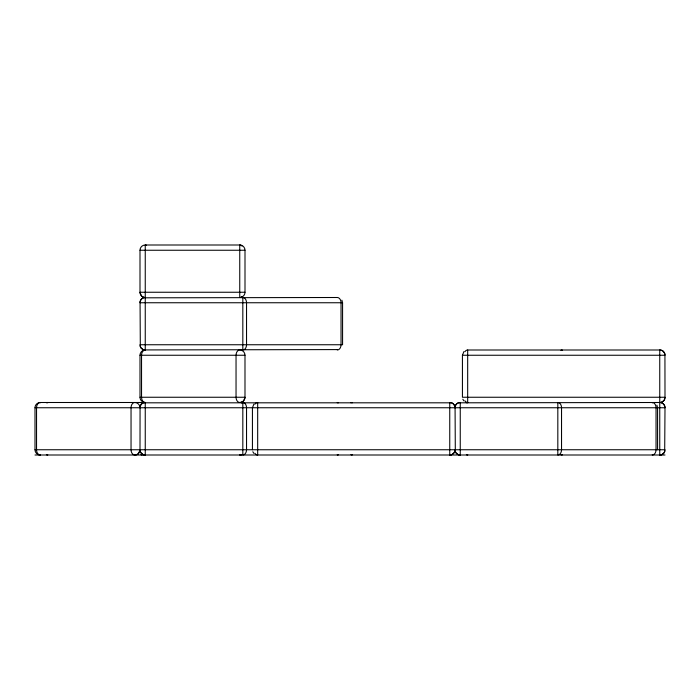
<?xml version="1.0" encoding="UTF-8"?>
<svg xmlns="http://www.w3.org/2000/svg" width="700" height="700" viewBox="0 0 700 700"><rect width="100%" height="100%" fill="white"/><g stroke="black" fill="none" stroke-linecap="round" stroke-linejoin="round"><path stroke-width="1.05" d="M252.429 449.75L252.429 407.75L253.907 404.101M337.33 454.589L337.321 454.974A5.25 3.71 -90 0 0 338.572 454.694M337.33 349.589L144.463 349.93A5.88 5.88 0 0 1 142.73 349.361L141.146 348.119A4.681 4.681 0 0 1 140.315 346.675L140.07 301.963A5.88 5.88 0 0 1 140.639 300.23L141.881 298.646A4.681 4.681 0 0 1 143.325 297.815L337.321 297.5A5.25 3.71 -90 0 1 341.04 302.75L341.04 344.75A5.25 3.71 -90 0 1 337.321 350L337.321 349.974M341.898 300.178L342.571 302.75L342.571 344.75L140 344.75A5.25 5.25 0 0 0 143.736 349.773M652.33 454.589L652.321 454.974A5.25 3.71 -90 0 0 656.04 449.75L656.04 407.75A5.25 3.71 -90 0 0 652.321 402.5L652.321 402.868M140 407.75A5.25 5.25 0 0 0 134.75 402.5A5.25 3.71 -90 0 0 131.04 407.75L131.04 449.75A5.25 3.71 -90 0 0 134.75 455L137.41 454.387A4.384 4.384 0 0 0 138.434 453.626L140 450.126L140.07 406.963A5.88 5.88 0 0 1 140.639 405.23L141.881 403.646A4.681 4.681 0 0 1 143.325 402.815L451.675 402.815A4.681 4.681 0 0 1 453.119 403.646L454.361 405.23A5.88 5.88 0 0 1 454.851 406.543M455.201 406.306A5.25 5.25 0 0 1 460.25 402.5L460.25 454.991L459.463 454.93A5.88 5.88 0 0 1 457.73 454.361L456.146 453.119A4.681 4.681 0 0 1 455.315 451.675L455.07 406.963A5.88 5.88 0 0 1 455.639 405.23L456.881 403.646A4.681 4.681 0 0 1 458.325 402.815L659.75 402.5A5.25 5.25 0 0 1 665 407.75L664.685 451.675A4.681 4.681 0 0 1 663.854 453.119L662.27 454.361A5.88 5.88 0 0 1 660.538 454.93L659.75 455L659.75 350L467.679 350A5.25 3.71 -90 0 0 464.923 351.724M462.429 355.25L665 355.25A5.25 5.25 0 0 0 659.75 350L661.675 350.315A4.681 4.681 0 0 1 663.119 351.146L664.361 352.73A5.88 5.88 0 0 1 664.93 354.463L665 397.25L462.429 397.25L462.429 355.25L463.907 351.601M454.851 451.089L454.685 451.675A4.681 4.681 0 0 1 453.854 453.119L452.27 454.361A5.88 5.88 0 0 1 450.537 454.93L449.75 455L449.75 402.5A5.25 5.25 0 0 1 455 407.75M239.75 454.641L240.537 454.93A5.88 5.88 0 0 0 241.395 454.729M140.009 250.25L245 250.25L245 292.25A5.25 5.25 0 0 1 239.75 297.5L239.75 245L145.25 245A5.25 5.25 0 0 0 140 250.25L140 292.626L141.566 296.126A4.384 4.384 0 0 0 142.59 296.887L144.025 297.386M245 292.25L140.009 292.25A5.25 5.25 0 0 0 145.25 297.5M342.571 302.75L140 302.75A5.25 5.25 0 0 1 143.806 297.701M140 449.75L140.315 451.675A4.681 4.681 0 0 0 141.146 453.119L142.73 454.361A5.88 5.88 0 0 0 144.463 454.93L145.25 455L145.25 402.5A5.25 5.25 0 0 1 140 397.25L140 355.25L244.991 355.25L244.991 397.723L243.434 401.126A4.384 4.384 0 0 1 242.41 401.887L239.75 402.5A5.25 3.71 -90 0 1 236.04 397.25L236.04 355.25A5.25 3.71 90 0 1 239.75 350A5.25 5.25 0 0 1 245 355.25M140 397.25L244.991 397.25A5.25 5.25 0 0 1 241.299 402.264M144.209 402.5L40.25 402.5A5.25 5.25 0 0 0 35 407.75L35 449.75A5.25 5.25 0 0 0 40.25 455L40.25 454.729M35 407.75L665 407.75L664.93 406.963A5.88 5.88 0 0 0 664.361 405.23L663.119 403.646A4.681 4.681 0 0 0 661.675 402.815L661.089 402.649M35 449.75L665 449.75A5.25 5.25 0 0 1 659.75 455M35 455L665 455M241.089 402.649L241.675 402.815A5.25 5.25 0 0 0 241.194 402.701M463.873 400.873L462.823 399.236M253.873 453.373L252.822 451.736M656.898 405.178L657.571 407.75L657.571 449.75M467.67 454.589L467.679 455A5.25 3.71 -90 0 1 466.427 454.694M47.67 454.589L47.679 455A5.25 3.71 90 0 1 46.428 454.694M562.179 350.359L562.179 350.017A5.25 3.71 -90 0 0 560.928 350.306M562.179 454.641L562.179 454.983A5.25 3.71 -90 0 1 560.928 454.694M467.679 350L467.679 402.868M352.179 402.859L352.179 402.517A5.25 3.71 -90 0 0 350.928 402.806M352.179 454.641L352.179 454.983A5.25 3.71 -90 0 1 350.928 454.694M337.321 402.868L337.321 402.5A5.25 3.71 -90 0 1 338.572 402.806M140.201 406.306A5.25 5.25 0 0 1 145.25 402.5A5.25 3.71 90 0 1 141.54 397.25L141.54 355.25A5.25 3.71 -90 0 1 145.25 350L145.25 245A5.25 3.71 -90 0 1 146.501 245.306M142.179 402.859L142.179 402.517A5.25 3.71 -90 0 0 140.928 402.806M142.179 454.641L142.179 454.983A5.25 3.71 -90 0 1 140.928 454.694M134.75 454.694L134.75 454.991A5.25 5.25 0 0 0 139.764 451.299M47.679 402.868L47.679 402.5A5.25 3.71 -90 0 0 46.428 402.806M40.25 402.815L40.25 402.5A5.25 3.71 -90 0 0 36.54 407.75L36.54 449.75A5.25 3.71 90 0 0 40.25 455M659.75 402.5A5.25 5.25 0 0 0 665 397.25L664.685 399.175A4.681 4.681 0 0 1 663.854 400.619L662.27 401.861A5.88 5.88 0 0 1 660.957 402.351M464.923 400.776A5.25 3.71 90 0 0 467.679 402.5A5.25 3.71 -90 0 0 466.427 402.806M460.25 455A5.25 5.25 0 0 1 455.227 451.264M241.517 454.694A5.25 5.25 0 0 1 239.75 455M140 355.25A5.25 5.25 0 0 1 145.25 350M245 250.25A5.25 5.25 0 0 0 239.75 245A5.25 3.71 -90 0 1 241.964 246.041M241.964 296.459A5.25 3.71 -90 0 1 241.168 297.098M145.25 455A5.25 5.25 0 0 1 140.227 451.264M455 449.75A5.25 5.25 0 0 1 449.75 455M254.922 453.276A5.25 3.71 -90 0 0 257.679 455L257.679 402.5A5.25 3.71 90 0 0 254.922 404.224M561.54 449.75L561.54 407.75A5.25 3.71 -90 0 0 557.821 402.5L557.821 454.983A5.25 3.71 90 0 0 561.54 449.75M246.54 344.75L246.54 302.75A5.25 3.71 -90 0 0 242.821 297.5L242.821 349.983A5.25 3.71 90 0 0 246.54 344.75M246.54 449.75L246.54 407.75A5.25 3.71 -90 0 0 242.821 402.5L242.821 454.983A5.25 3.71 90 0 0 246.54 449.75"/></g></svg>
